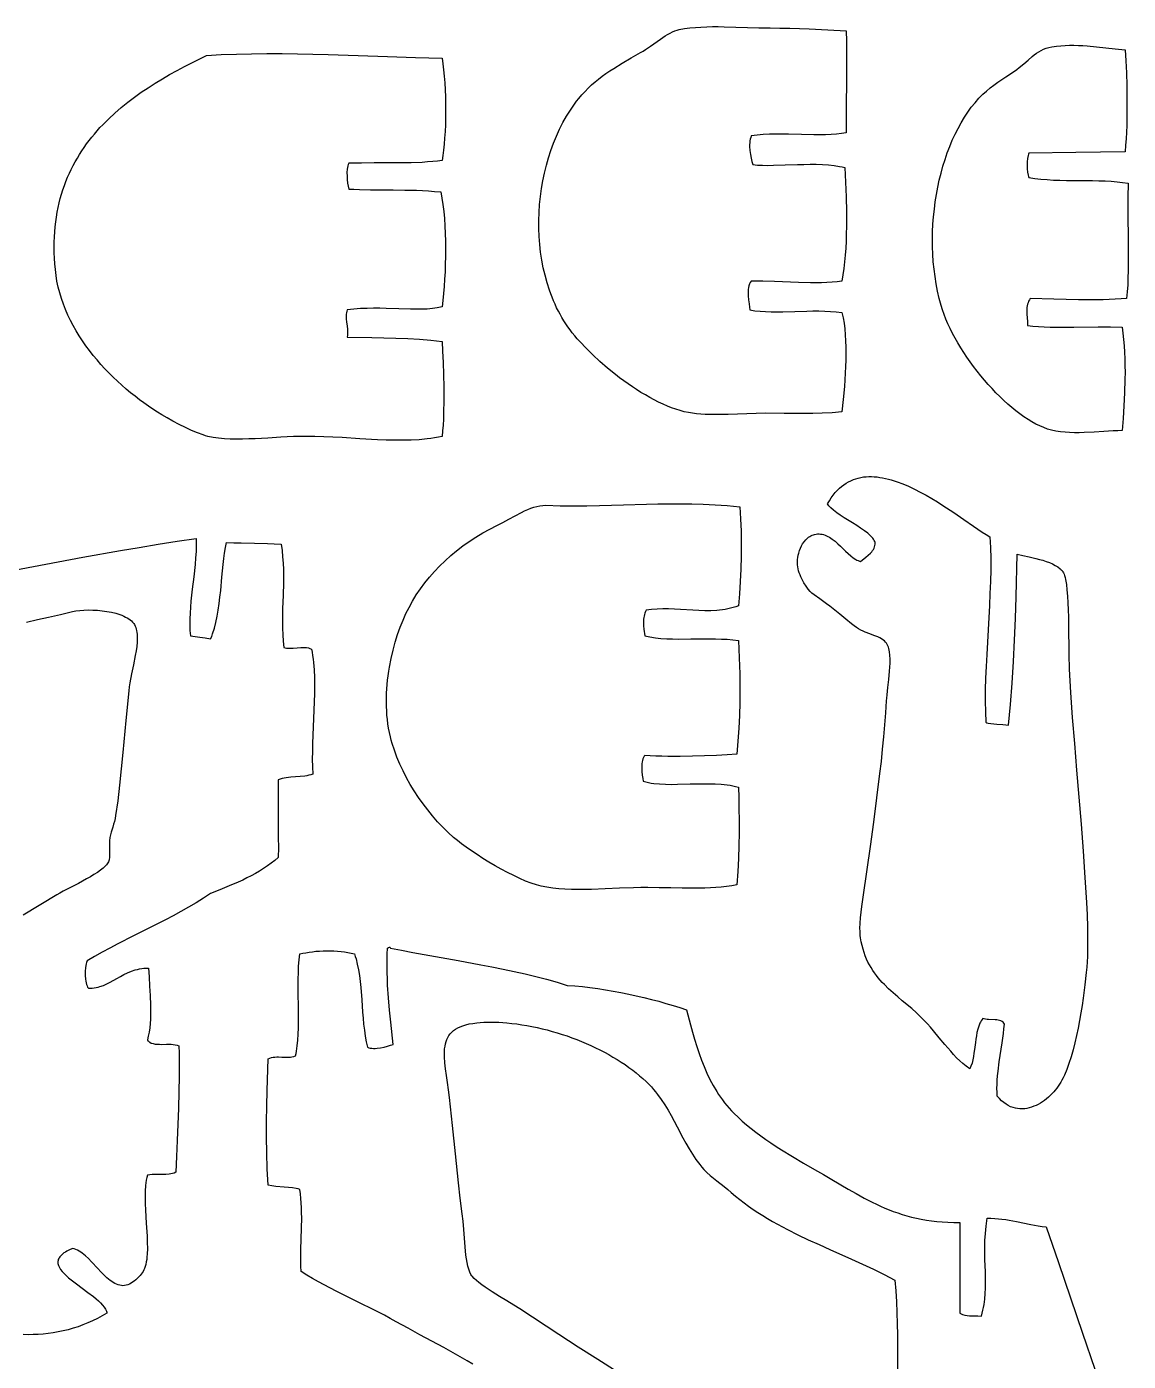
# Model space of a CAD drawing. Extents: x 4.8 to 43.2, y 0 to 48.
# Drawn here: x 14.38 to 23.94, y 12.02 to 23.6 of the extents above; entities that cross this region are included whole.
import ezdxf

# ---------------------------------------------------------------- set-up
doc = ezdxf.new("R2010")
doc.units = 0
doc.layers.add('Default_Layer', color=1, linetype='CONTINUOUS')

msp = doc.modelspace()

# ---------------------------------------------------------------- linework, layer by layer
at = {"layer": 'Default_Layer'}
for points in [[(21.49, 23.567), (21.493, 23.477), (21.494, 23.375), (21.494, 23.263), (21.493, 23.144), (21.491, 22.904), (21.49, 22.788), (21.49, 22.681), (21.449, 22.674), (21.405, 22.669), (21.359, 22.666), (21.31, 22.665), (21.26, 22.664), (21.208, 22.665), (21.101, 22.667), (20.99, 22.67), (20.935, 22.67), (20.879, 22.67), (20.825, 22.669), (20.77, 22.666), (20.717, 22.662), (20.665, 22.656), (20.661, 22.642), (20.657, 22.627), (20.654, 22.611), (20.653, 22.595), (20.652, 22.579), (20.652, 22.562), (20.654, 22.527), (20.659, 22.493), (20.665, 22.461), (20.672, 22.431), (20.679, 22.405), (20.72, 22.401), (20.764, 22.399), (20.81, 22.398), (20.859, 22.399), (20.961, 22.402), (21.068, 22.405), (21.122, 22.407), (21.176, 22.408), (21.23, 22.408), (21.283, 22.406), (21.335, 22.403), (21.385, 22.398), (21.433, 22.39), (21.456, 22.386), (21.478, 22.38), (21.485, 22.254), (21.49, 22.125), (21.492, 21.996), (21.493, 21.932), (21.492, 21.868), (21.491, 21.804), (21.489, 21.742), (21.486, 21.68), (21.482, 21.62), (21.476, 21.561), (21.47, 21.503), (21.462, 21.448), (21.453, 21.394), (21.412, 21.388), (21.369, 21.384), (21.323, 21.381), (21.277, 21.379), (21.228, 21.378), (21.179, 21.379), (21.077, 21.381), (20.868, 21.39), (20.765, 21.394), (20.715, 21.394), (20.665, 21.394), (20.657, 21.382), (20.651, 21.369), (20.646, 21.354), (20.643, 21.338), (20.64, 21.321), (20.64, 21.303), (20.64, 21.285), (20.64, 21.267), (20.643, 21.231), (20.648, 21.197), (20.652, 21.168), (20.654, 21.144), (20.698, 21.137), (20.744, 21.132), (20.791, 21.129), (20.84, 21.127), (20.89, 21.127), (20.94, 21.128), (21.044, 21.131), (21.148, 21.134), (21.2, 21.135), (21.252, 21.135), (21.304, 21.134), (21.355, 21.131), (21.404, 21.127), (21.453, 21.121), (21.463, 21.075), (21.471, 21.028), (21.477, 20.978), (21.481, 20.927), (21.484, 20.874), (21.486, 20.82), (21.487, 20.764), (21.486, 20.708), (21.484, 20.651), (21.482, 20.594), (21.474, 20.48), (21.464, 20.367), (21.453, 20.258), (21.367, 20.251), (21.282, 20.247), (21.199, 20.245), (21.116, 20.244), (20.953, 20.245), (20.791, 20.246), (20.709, 20.245), (20.627, 20.242), (20.465, 20.236), (20.385, 20.235), (20.306, 20.235), (20.267, 20.236), (20.229, 20.239), (20.192, 20.242), (20.155, 20.246), (20.12, 20.252), (20.085, 20.26), (20.049, 20.269), (20.012, 20.281), (19.975, 20.294), (19.938, 20.309), (19.9, 20.325), (19.862, 20.343), (19.824, 20.363), (19.785, 20.383), (19.747, 20.405), (19.709, 20.428), (19.671, 20.452), (19.634, 20.477), (19.597, 20.502), (19.56, 20.528), (19.523, 20.555), (19.488, 20.583), (19.418, 20.639), (19.352, 20.696), (19.29, 20.754), (19.232, 20.811), (19.18, 20.866), (19.156, 20.893), (19.134, 20.92), (19.113, 20.945), (19.094, 20.97), (19.075, 20.996), (19.057, 21.023), (19.04, 21.05), (19.023, 21.078), (19.007, 21.106), (18.992, 21.134), (18.977, 21.163), (18.963, 21.193), (18.95, 21.223), (18.938, 21.253), (18.926, 21.284), (18.914, 21.315), (18.894, 21.379), (18.876, 21.444), (18.861, 21.51), (18.848, 21.576), (18.838, 21.644), (18.83, 21.713), (18.825, 21.781), (18.823, 21.851), (18.823, 21.92), (18.825, 21.99), (18.829, 22.059), (18.836, 22.128), (18.846, 22.197), (18.857, 22.265), (18.871, 22.332), (18.888, 22.399), (18.906, 22.464), (18.927, 22.528), (18.95, 22.591), (18.975, 22.652), (19.002, 22.712), (19.031, 22.77), (19.063, 22.825), (19.096, 22.879), (19.114, 22.905), (19.131, 22.93), (19.15, 22.955), (19.169, 22.979), (19.196, 23.011), (19.223, 23.041), (19.251, 23.07), (19.28, 23.097), (19.31, 23.123), (19.341, 23.148), (19.372, 23.172), (19.405, 23.195), (19.439, 23.218), (19.473, 23.241), (19.546, 23.286), (19.624, 23.331), (19.706, 23.378), (19.727, 23.391), (19.749, 23.404), (19.791, 23.434), (19.877, 23.495), (19.919, 23.523), (19.94, 23.536), (19.961, 23.547), (19.982, 23.558), (20.002, 23.566), (20.022, 23.573), (20.041, 23.578), (20.087, 23.586), (20.133, 23.592), (20.181, 23.597), (20.229, 23.6), (20.279, 23.602), (20.329, 23.603), (20.379, 23.603), (20.43, 23.602), (20.532, 23.599), (20.634, 23.595), (20.733, 23.592), (20.782, 23.592), (20.829, 23.592), (20.915, 23.591), (21, 23.589), (21.085, 23.586), (21.169, 23.583), (21.332, 23.574), (21.49, 23.567)], [(23.911, 23.403), (23.917, 23.306), (23.922, 23.202), (23.925, 23.092), (23.927, 22.978), (23.927, 22.862), (23.925, 22.745), (23.922, 22.687), (23.919, 22.63), (23.915, 22.573), (23.911, 22.517), (23.483, 22.511), (23.075, 22.505), (23.071, 22.496), (23.068, 22.485), (23.064, 22.459), (23.061, 22.43), (23.06, 22.399), (23.061, 22.368), (23.064, 22.339), (23.068, 22.314), (23.071, 22.303), (23.075, 22.294), (23.126, 22.285), (23.179, 22.279), (23.234, 22.275), (23.289, 22.271), (23.345, 22.269), (23.402, 22.268), (23.516, 22.267), (23.629, 22.266), (23.684, 22.265), (23.738, 22.264), (23.79, 22.261), (23.841, 22.257), (23.889, 22.251), (23.936, 22.243), (23.934, 22.119), (23.935, 21.992), (23.938, 21.736), (23.938, 21.609), (23.937, 21.484), (23.935, 21.423), (23.933, 21.362), (23.929, 21.302), (23.924, 21.244), (23.875, 21.239), (23.824, 21.236), (23.773, 21.233), (23.721, 21.231), (23.615, 21.23), (23.507, 21.23), (23.4, 21.233), (23.293, 21.237), (23.088, 21.244), (23.08, 21.232), (23.073, 21.219), (23.068, 21.206), (23.064, 21.193), (23.061, 21.18), (23.059, 21.166), (23.058, 21.152), (23.058, 21.137), (23.059, 21.107), (23.061, 21.076), (23.063, 21.042), (23.063, 21.007), (23.111, 21.002), (23.159, 20.999), (23.209, 20.996), (23.259, 20.994), (23.362, 20.993), (23.467, 20.993), (23.678, 20.996), (23.783, 20.997), (23.886, 20.995), (23.892, 20.943), (23.898, 20.888), (23.902, 20.832), (23.906, 20.776), (23.908, 20.718), (23.909, 20.66), (23.91, 20.601), (23.909, 20.542), (23.906, 20.425), (23.901, 20.311), (23.894, 20.2), (23.886, 20.096), (23.847, 20.095), (23.808, 20.094), (23.726, 20.089), (23.641, 20.083), (23.556, 20.079), (23.513, 20.077), (23.471, 20.077), (23.429, 20.078), (23.389, 20.081), (23.349, 20.085), (23.31, 20.091), (23.272, 20.099), (23.237, 20.109), (23.204, 20.122), (23.171, 20.136), (23.137, 20.153), (23.102, 20.172), (23.068, 20.193), (23.033, 20.216), (22.998, 20.241), (22.963, 20.268), (22.928, 20.296), (22.893, 20.326), (22.858, 20.358), (22.824, 20.391), (22.789, 20.425), (22.756, 20.46), (22.722, 20.497), (22.69, 20.534), (22.658, 20.572), (22.626, 20.612), (22.596, 20.651), (22.566, 20.692), (22.538, 20.732), (22.511, 20.774), (22.484, 20.815), (22.459, 20.857), (22.436, 20.898), (22.413, 20.94), (22.393, 20.981), (22.373, 21.022), (22.356, 21.063), (22.34, 21.103), (22.326, 21.143), (22.314, 21.182), (22.298, 21.244), (22.283, 21.306), (22.271, 21.369), (22.261, 21.433), (22.253, 21.497), (22.246, 21.562), (22.242, 21.627), (22.24, 21.692), (22.239, 21.757), (22.24, 21.823), (22.243, 21.888), (22.248, 21.953), (22.255, 22.018), (22.263, 22.082), (22.273, 22.145), (22.285, 22.208), (22.298, 22.27), (22.313, 22.331), (22.33, 22.391), (22.348, 22.449), (22.367, 22.507), (22.389, 22.562), (22.411, 22.617), (22.435, 22.669), (22.461, 22.72), (22.488, 22.769), (22.516, 22.816), (22.545, 22.861), (22.576, 22.903), (22.608, 22.943), (22.642, 22.981), (22.676, 23.016), (22.707, 23.044), (22.739, 23.071), (22.772, 23.096), (22.806, 23.12), (22.876, 23.167), (22.95, 23.216), (22.972, 23.232), (22.992, 23.248), (23.031, 23.281), (23.068, 23.313), (23.104, 23.344), (23.122, 23.359), (23.141, 23.373), (23.161, 23.385), (23.181, 23.397), (23.202, 23.407), (23.225, 23.416), (23.249, 23.423), (23.275, 23.428), (23.314, 23.433), (23.352, 23.437), (23.39, 23.44), (23.428, 23.441), (23.467, 23.441), (23.505, 23.44), (23.544, 23.439), (23.582, 23.436), (23.661, 23.429), (23.742, 23.42), (23.825, 23.411), (23.911, 23.403)], [(17.983, 23.328), (17.99, 23.279), (17.996, 23.227), (18.001, 23.172), (18.006, 23.115), (18.009, 23.055), (18.011, 22.995), (18.013, 22.934), (18.013, 22.872), (18.013, 22.811), (18.011, 22.751), (18.009, 22.692), (18.005, 22.636), (18.001, 22.582), (17.996, 22.531), (17.99, 22.484), (17.983, 22.442), (17.943, 22.436), (17.901, 22.432), (17.857, 22.428), (17.811, 22.425), (17.713, 22.422), (17.61, 22.421), (17.393, 22.42), (17.282, 22.419), (17.172, 22.417), (17.167, 22.406), (17.164, 22.394), (17.161, 22.381), (17.159, 22.367), (17.157, 22.337), (17.158, 22.306), (17.16, 22.275), (17.163, 22.245), (17.167, 22.217), (17.172, 22.193), (17.218, 22.191), (17.265, 22.188), (17.361, 22.186), (17.459, 22.185), (17.558, 22.185), (17.659, 22.184), (17.762, 22.182), (17.814, 22.18), (17.866, 22.177), (17.918, 22.173), (17.971, 22.168), (17.981, 22.115), (17.99, 22.058), (17.997, 21.999), (18.003, 21.937), (18.007, 21.873), (18.01, 21.808), (18.012, 21.742), (18.012, 21.675), (18.012, 21.608), (18.01, 21.542), (18.008, 21.475), (18.004, 21.41), (18, 21.347), (17.995, 21.285), (17.989, 21.225), (17.983, 21.169), (17.941, 21.161), (17.898, 21.155), (17.853, 21.151), (17.807, 21.15), (17.759, 21.149), (17.709, 21.15), (17.606, 21.153), (17.498, 21.157), (17.443, 21.158), (17.388, 21.158), (17.331, 21.157), (17.275, 21.155), (17.217, 21.15), (17.16, 21.144), (17.155, 21.132), (17.152, 21.119), (17.15, 21.106), (17.149, 21.093), (17.149, 21.079), (17.15, 21.065), (17.154, 21.036), (17.159, 21.005), (17.162, 20.973), (17.163, 20.957), (17.163, 20.941), (17.162, 20.924), (17.16, 20.907), (17.372, 20.904), (17.477, 20.902), (17.582, 20.899), (17.685, 20.895), (17.787, 20.889), (17.886, 20.881), (17.935, 20.876), (17.983, 20.87), (17.987, 20.785), (17.992, 20.688), (17.995, 20.583), (17.998, 20.472), (17.998, 20.36), (17.996, 20.249), (17.994, 20.196), (17.991, 20.144), (17.987, 20.094), (17.983, 20.046), (17.951, 20.039), (17.918, 20.033), (17.886, 20.028), (17.852, 20.024), (17.784, 20.017), (17.715, 20.013), (17.644, 20.012), (17.571, 20.012), (17.497, 20.014), (17.422, 20.017), (17.269, 20.025), (17.114, 20.035), (17.035, 20.039), (16.956, 20.043), (16.877, 20.045), (16.798, 20.046), (16.745, 20.045), (16.692, 20.044), (16.582, 20.038), (16.471, 20.031), (16.36, 20.025), (16.305, 20.023), (16.25, 20.021), (16.197, 20.021), (16.144, 20.022), (16.093, 20.025), (16.043, 20.03), (15.995, 20.037), (15.949, 20.046), (15.929, 20.051), (15.908, 20.058), (15.86, 20.076), (15.809, 20.098), (15.755, 20.123), (15.7, 20.15), (15.646, 20.178), (15.596, 20.206), (15.55, 20.233), (15.512, 20.257), (15.473, 20.282), (15.434, 20.308), (15.395, 20.336), (15.356, 20.364), (15.318, 20.394), (15.279, 20.425), (15.241, 20.457), (15.203, 20.49), (15.165, 20.524), (15.129, 20.559), (15.092, 20.595), (15.057, 20.632), (15.022, 20.671), (14.988, 20.71), (14.955, 20.749), (14.923, 20.79), (14.892, 20.832), (14.862, 20.874), (14.834, 20.918), (14.807, 20.962), (14.782, 21.007), (14.758, 21.053), (14.735, 21.099), (14.715, 21.146), (14.696, 21.194), (14.679, 21.242), (14.664, 21.292), (14.651, 21.341), (14.64, 21.392), (14.632, 21.443), (14.626, 21.494), (14.621, 21.544), (14.618, 21.592), (14.617, 21.64), (14.616, 21.686), (14.617, 21.732), (14.618, 21.778), (14.621, 21.822), (14.625, 21.865), (14.63, 21.908), (14.636, 21.95), (14.643, 21.991), (14.65, 22.032), (14.659, 22.072), (14.669, 22.111), (14.68, 22.149), (14.692, 22.186), (14.705, 22.223), (14.718, 22.259), (14.733, 22.295), (14.748, 22.33), (14.764, 22.364), (14.781, 22.397), (14.798, 22.43), (14.817, 22.462), (14.836, 22.494), (14.856, 22.525), (14.876, 22.555), (14.897, 22.585), (14.919, 22.614), (14.942, 22.643), (14.965, 22.671), (14.989, 22.699), (15.013, 22.726), (15.038, 22.752), (15.089, 22.804), (15.142, 22.853), (15.197, 22.901), (15.254, 22.946), (15.312, 22.99), (15.371, 23.033), (15.432, 23.073), (15.493, 23.113), (15.556, 23.151), (15.618, 23.187), (15.682, 23.222), (15.746, 23.257), (15.81, 23.29), (15.873, 23.322), (15.937, 23.353), (16.066, 23.36), (16.197, 23.365), (16.329, 23.368), (16.461, 23.369), (16.595, 23.369), (16.728, 23.367), (16.861, 23.365), (16.993, 23.361), (17.255, 23.353), (17.509, 23.343), (17.752, 23.334), (17.869, 23.331), (17.983, 23.328)], [(22.701, 17.563), (22.711, 17.559), (22.722, 17.556), (22.746, 17.552), (22.771, 17.549), (22.797, 17.547), (22.85, 17.544), (22.876, 17.542), (22.9, 17.538), (22.908, 17.628), (22.916, 17.719), (22.929, 17.903), (22.941, 18.09), (22.95, 18.277), (22.958, 18.465), (22.964, 18.653), (22.975, 19.023), (23.023, 19.012), (23.078, 19), (23.137, 18.986), (23.167, 18.978), (23.197, 18.97), (23.226, 18.96), (23.254, 18.95), (23.28, 18.938), (23.305, 18.926), (23.327, 18.912), (23.346, 18.897), (23.355, 18.888), (23.363, 18.88), (23.369, 18.871), (23.375, 18.861), (23.381, 18.85), (23.385, 18.837), (23.39, 18.821), (23.394, 18.803), (23.401, 18.761), (23.406, 18.713), (23.411, 18.659), (23.414, 18.601), (23.416, 18.539), (23.418, 18.476), (23.42, 18.346), (23.421, 18.222), (23.423, 18.111), (23.424, 18.064), (23.425, 18.024), (23.431, 17.924), (23.437, 17.821), (23.452, 17.605), (23.47, 17.38), (23.489, 17.149), (23.528, 16.678), (23.546, 16.444), (23.562, 16.215), (23.575, 15.999), (23.58, 15.891), (23.584, 15.785), (23.585, 15.681), (23.585, 15.58), (23.583, 15.531), (23.581, 15.483), (23.578, 15.436), (23.574, 15.391), (23.562, 15.285), (23.547, 15.167), (23.537, 15.104), (23.527, 15.04), (23.516, 14.975), (23.503, 14.909), (23.489, 14.845), (23.475, 14.781), (23.459, 14.719), (23.442, 14.659), (23.423, 14.602), (23.404, 14.548), (23.384, 14.499), (23.373, 14.476), (23.362, 14.455), (23.352, 14.438), (23.342, 14.421), (23.33, 14.404), (23.318, 14.387), (23.305, 14.37), (23.291, 14.354), (23.276, 14.338), (23.261, 14.323), (23.245, 14.308), (23.228, 14.294), (23.211, 14.281), (23.193, 14.269), (23.175, 14.257), (23.157, 14.246), (23.138, 14.237), (23.119, 14.229), (23.099, 14.221), (23.079, 14.216), (23.059, 14.211), (23.039, 14.208), (23.019, 14.207), (22.998, 14.207), (22.978, 14.209), (22.958, 14.213), (22.938, 14.218), (22.917, 14.226), (22.897, 14.236), (22.878, 14.248), (22.858, 14.262), (22.839, 14.278), (22.82, 14.297), (22.801, 14.318), (22.799, 14.351), (22.798, 14.385), (22.799, 14.42), (22.801, 14.457), (22.804, 14.495), (22.809, 14.534), (22.819, 14.614), (22.843, 14.779), (22.855, 14.862), (22.859, 14.902), (22.863, 14.942), (22.858, 14.952), (22.851, 14.96), (22.843, 14.966), (22.833, 14.971), (22.821, 14.975), (22.809, 14.977), (22.796, 14.979), (22.782, 14.98), (22.726, 14.983), (22.712, 14.984), (22.699, 14.986), (22.687, 14.988), (22.676, 14.992), (22.669, 14.983), (22.662, 14.972), (22.655, 14.961), (22.65, 14.95), (22.64, 14.925), (22.632, 14.899), (22.625, 14.871), (22.62, 14.842), (22.615, 14.812), (22.611, 14.782), (22.604, 14.721), (22.599, 14.69), (22.595, 14.661), (22.589, 14.632), (22.582, 14.605), (22.573, 14.579), (22.563, 14.555), (22.532, 14.577), (22.503, 14.6), (22.475, 14.625), (22.448, 14.651), (22.422, 14.679), (22.397, 14.707), (22.347, 14.765), (22.298, 14.825), (22.248, 14.885), (22.222, 14.916), (22.195, 14.946), (22.168, 14.975), (22.139, 15.004), (22.099, 15.041), (22.059, 15.077), (21.977, 15.145), (21.937, 15.179), (21.897, 15.214), (21.858, 15.249), (21.821, 15.286), (21.803, 15.305), (21.785, 15.324), (21.768, 15.344), (21.752, 15.365), (21.736, 15.387), (21.721, 15.409), (21.706, 15.433), (21.692, 15.457), (21.679, 15.482), (21.667, 15.508), (21.656, 15.536), (21.646, 15.564), (21.637, 15.594), (21.628, 15.625), (21.621, 15.657), (21.615, 15.691), (21.612, 15.711), (21.611, 15.731), (21.61, 15.751), (21.609, 15.773), (21.611, 15.818), (21.614, 15.865), (21.619, 15.914), (21.625, 15.964), (21.64, 16.065), (21.7, 16.484), (21.73, 16.695), (21.757, 16.907), (21.783, 17.118), (21.795, 17.224), (21.806, 17.33), (21.816, 17.436), (21.825, 17.541), (21.833, 17.646), (21.84, 17.75), (21.842, 17.774), (21.845, 17.802), (21.852, 17.864), (21.861, 17.934), (21.867, 18.006), (21.87, 18.042), (21.871, 18.078), (21.871, 18.112), (21.869, 18.145), (21.865, 18.175), (21.859, 18.203), (21.856, 18.216), (21.851, 18.228), (21.846, 18.239), (21.84, 18.249), (21.832, 18.26), (21.821, 18.27), (21.809, 18.28), (21.796, 18.288), (21.781, 18.296), (21.765, 18.304), (21.731, 18.318), (21.694, 18.332), (21.655, 18.347), (21.636, 18.355), (21.616, 18.364), (21.597, 18.375), (21.578, 18.386), (21.558, 18.4), (21.536, 18.417), (21.487, 18.458), (21.434, 18.503), (21.378, 18.549), (21.349, 18.572), (21.319, 18.593), (21.261, 18.634), (21.211, 18.669), (21.192, 18.685), (21.178, 18.698), (21.161, 18.719), (21.142, 18.745), (21.123, 18.775), (21.105, 18.808), (21.097, 18.825), (21.089, 18.843), (21.083, 18.86), (21.077, 18.878), (21.072, 18.896), (21.069, 18.914), (21.067, 18.931), (21.066, 18.948), (21.067, 18.962), (21.068, 18.978), (21.071, 18.995), (21.074, 19.014), (21.079, 19.033), (21.085, 19.054), (21.093, 19.074), (21.102, 19.094), (21.112, 19.113), (21.125, 19.131), (21.139, 19.148), (21.155, 19.163), (21.164, 19.17), (21.174, 19.176), (21.183, 19.182), (21.194, 19.187), (21.205, 19.191), (21.216, 19.194), (21.229, 19.197), (21.241, 19.199), (21.255, 19.199), (21.268, 19.198), (21.281, 19.196), (21.294, 19.193), (21.307, 19.188), (21.32, 19.183), (21.332, 19.177), (21.345, 19.17), (21.369, 19.153), (21.393, 19.135), (21.417, 19.114), (21.44, 19.093), (21.485, 19.049), (21.508, 19.028), (21.529, 19.009), (21.551, 18.992), (21.573, 18.978), (21.583, 18.972), (21.594, 18.967), (21.604, 18.963), (21.615, 18.96), (21.66, 18.996), (21.682, 19.014), (21.702, 19.033), (21.711, 19.043), (21.719, 19.054), (21.726, 19.064), (21.732, 19.075), (21.736, 19.086), (21.739, 19.098), (21.741, 19.111), (21.74, 19.123), (21.738, 19.133), (21.734, 19.142), (21.728, 19.152), (21.721, 19.162), (21.712, 19.172), (21.701, 19.183), (21.677, 19.204), (21.648, 19.226), (21.615, 19.249), (21.581, 19.271), (21.545, 19.294), (21.473, 19.339), (21.439, 19.361), (21.408, 19.383), (21.38, 19.404), (21.357, 19.424), (21.347, 19.433), (21.339, 19.443), (21.333, 19.452), (21.328, 19.46), (21.344, 19.487), (21.36, 19.512), (21.377, 19.535), (21.394, 19.557), (21.412, 19.577), (21.431, 19.595), (21.45, 19.611), (21.469, 19.626), (21.489, 19.639), (21.51, 19.651), (21.53, 19.661), (21.552, 19.67), (21.573, 19.678), (21.595, 19.684), (21.618, 19.689), (21.64, 19.693), (21.663, 19.695), (21.686, 19.696), (21.71, 19.696), (21.734, 19.695), (21.758, 19.693), (21.782, 19.69), (21.806, 19.686), (21.831, 19.681), (21.856, 19.675), (21.88, 19.668), (21.931, 19.652), (21.981, 19.633), (22.031, 19.612), (22.082, 19.588), (22.132, 19.562), (22.183, 19.535), (22.232, 19.506), (22.281, 19.476), (22.33, 19.446), (22.423, 19.384), (22.512, 19.323), (22.595, 19.266), (22.671, 19.215), (22.705, 19.193), (22.738, 19.173), (22.74, 19.128), (22.742, 19.081), (22.744, 18.986), (22.744, 18.887), (22.742, 18.785), (22.738, 18.682), (22.733, 18.577), (22.722, 18.365), (22.71, 18.153), (22.704, 18.049), (22.7, 17.946), (22.697, 17.846), (22.696, 17.748), (22.698, 17.654), (22.701, 17.563)], [(20.567, 19.435), (20.573, 19.331), (20.577, 19.224), (20.578, 19.115), (20.578, 19.005), (20.575, 18.894), (20.57, 18.785), (20.563, 18.678), (20.554, 18.574), (20.532, 18.566), (20.51, 18.559), (20.487, 18.553), (20.463, 18.547), (20.439, 18.543), (20.415, 18.539), (20.391, 18.537), (20.366, 18.535), (20.315, 18.532), (20.263, 18.532), (20.211, 18.534), (20.158, 18.536), (20.053, 18.543), (20, 18.545), (19.949, 18.547), (19.898, 18.548), (19.849, 18.546), (19.801, 18.543), (19.777, 18.54), (19.754, 18.536), (19.748, 18.524), (19.743, 18.512), (19.739, 18.499), (19.736, 18.486), (19.733, 18.472), (19.732, 18.458), (19.731, 18.43), (19.732, 18.401), (19.735, 18.371), (19.743, 18.313), (19.787, 18.304), (19.834, 18.297), (19.882, 18.292), (19.932, 18.289), (19.983, 18.287), (20.036, 18.286), (20.142, 18.287), (20.249, 18.288), (20.355, 18.288), (20.407, 18.286), (20.457, 18.284), (20.506, 18.28), (20.554, 18.274), (20.561, 18.122), (20.566, 17.983), (20.567, 17.855), (20.566, 17.735), (20.563, 17.621), (20.557, 17.511), (20.55, 17.4), (20.542, 17.288), (20.457, 17.282), (20.363, 17.276), (20.261, 17.272), (20.155, 17.268), (20.048, 17.266), (19.942, 17.267), (19.89, 17.268), (19.839, 17.27), (19.79, 17.273), (19.743, 17.276), (19.736, 17.268), (19.73, 17.258), (19.725, 17.246), (19.721, 17.233), (19.718, 17.219), (19.716, 17.203), (19.715, 17.187), (19.715, 17.171), (19.716, 17.137), (19.72, 17.104), (19.724, 17.075), (19.729, 17.051), (19.752, 17.045), (19.774, 17.041), (19.798, 17.036), (19.821, 17.033), (19.871, 17.028), (19.922, 17.025), (19.974, 17.024), (20.027, 17.025), (20.136, 17.028), (20.246, 17.03), (20.3, 17.03), (20.354, 17.029), (20.406, 17.026), (20.457, 17.02), (20.482, 17.017), (20.506, 17.012), (20.53, 17.007), (20.554, 17.001), (20.557, 16.911), (20.559, 16.815), (20.56, 16.712), (20.56, 16.605), (20.559, 16.495), (20.555, 16.382), (20.55, 16.267), (20.542, 16.152), (20.498, 16.144), (20.452, 16.137), (20.406, 16.132), (20.359, 16.128), (20.312, 16.125), (20.264, 16.124), (20.166, 16.122), (20.067, 16.123), (19.967, 16.125), (19.867, 16.127), (19.768, 16.129), (19.707, 16.128), (19.645, 16.126), (19.522, 16.122), (19.399, 16.117), (19.279, 16.113), (19.22, 16.112), (19.162, 16.111), (19.105, 16.112), (19.049, 16.114), (18.995, 16.118), (18.943, 16.123), (18.892, 16.131), (18.843, 16.14), (18.823, 16.145), (18.802, 16.151), (18.756, 16.166), (18.708, 16.185), (18.657, 16.207), (18.604, 16.232), (18.551, 16.259), (18.496, 16.288), (18.442, 16.318), (18.389, 16.35), (18.336, 16.382), (18.286, 16.414), (18.238, 16.447), (18.193, 16.478), (18.152, 16.508), (18.115, 16.537), (18.083, 16.564), (18.035, 16.607), (17.989, 16.653), (17.944, 16.7), (17.9, 16.75), (17.858, 16.802), (17.817, 16.856), (17.778, 16.911), (17.741, 16.967), (17.706, 17.024), (17.674, 17.082), (17.644, 17.141), (17.616, 17.201), (17.591, 17.26), (17.569, 17.32), (17.55, 17.379), (17.541, 17.409), (17.534, 17.438), (17.526, 17.475), (17.519, 17.512), (17.513, 17.549), (17.508, 17.587), (17.504, 17.624), (17.502, 17.663), (17.5, 17.701), (17.499, 17.739), (17.5, 17.777), (17.501, 17.816), (17.503, 17.854), (17.506, 17.892), (17.51, 17.93), (17.515, 17.968), (17.52, 18.006), (17.526, 18.043), (17.54, 18.117), (17.557, 18.189), (17.576, 18.258), (17.597, 18.326), (17.62, 18.39), (17.644, 18.451), (17.669, 18.508), (17.696, 18.561), (17.726, 18.616), (17.759, 18.669), (17.795, 18.722), (17.833, 18.773), (17.873, 18.824), (17.916, 18.872), (17.961, 18.92), (18.008, 18.966), (18.058, 19.01), (18.109, 19.053), (18.163, 19.094), (18.218, 19.134), (18.276, 19.171), (18.335, 19.207), (18.396, 19.24), (18.458, 19.272), (18.51, 19.298), (18.563, 19.328), (18.617, 19.357), (18.671, 19.386), (18.699, 19.399), (18.726, 19.411), (18.753, 19.421), (18.779, 19.431), (18.806, 19.438), (18.832, 19.443), (18.857, 19.446), (18.882, 19.447), (19.007, 19.444), (19.126, 19.443), (19.239, 19.444), (19.349, 19.446), (19.558, 19.451), (19.757, 19.457), (19.855, 19.459), (19.953, 19.46), (20.05, 19.461), (20.149, 19.46), (20.25, 19.457), (20.352, 19.452), (20.458, 19.445), (20.567, 19.435)]]:
    msp.add_lwpolyline(points, close=True, dxfattribs=at)
for points in [[(14.223, 18.876), (14.543, 18.937), (14.866, 18.997), (15.191, 19.054), (15.354, 19.082), (15.518, 19.109), (15.683, 19.135), (15.849, 19.16), (15.849, 19.16), (15.848, 19.103), (15.847, 19.046), (15.843, 18.99), (15.839, 18.934), (15.827, 18.825), (15.814, 18.718), (15.803, 18.614), (15.798, 18.562), (15.795, 18.511), (15.793, 18.461), (15.792, 18.411), (15.794, 18.361), (15.799, 18.313), (15.879, 18.303), (15.925, 18.296), (15.974, 18.288), (15.983, 18.309), (15.991, 18.332), (16.006, 18.38), (16.019, 18.431), (16.03, 18.484), (16.039, 18.538), (16.048, 18.594), (16.055, 18.651), (16.061, 18.708), (16.072, 18.822), (16.083, 18.932), (16.089, 18.984), (16.095, 19.033), (16.102, 19.08), (16.111, 19.123), (16.176, 19.121), (16.238, 19.12), (16.354, 19.118), (16.468, 19.115), (16.526, 19.113), (16.586, 19.11), (16.594, 19.056), (16.599, 19.001), (16.603, 18.945), (16.605, 18.89), (16.605, 18.833), (16.605, 18.777), (16.602, 18.664), (16.599, 18.55), (16.598, 18.493), (16.598, 18.436), (16.599, 18.38), (16.601, 18.324), (16.604, 18.268), (16.609, 18.212), (16.62, 18.209), (16.632, 18.207), (16.645, 18.206), (16.659, 18.207), (16.69, 18.208), (16.724, 18.211), (16.758, 18.213), (16.775, 18.214), (16.791, 18.213), (16.807, 18.212), (16.822, 18.209), (16.835, 18.205), (16.848, 18.199), (16.854, 18.171), (16.859, 18.142), (16.863, 18.112), (16.866, 18.081), (16.871, 18.018), (16.874, 17.951), (16.875, 17.883), (16.875, 17.813), (16.873, 17.741), (16.87, 17.669), (16.864, 17.523), (16.859, 17.38), (16.857, 17.31), (16.856, 17.242), (16.857, 17.176), (16.86, 17.113), (16.844, 17.107), (16.827, 17.103), (16.808, 17.099), (16.79, 17.096), (16.75, 17.092), (16.71, 17.089), (16.669, 17.086), (16.63, 17.082), (16.612, 17.079), (16.594, 17.075), (16.577, 17.07), (16.561, 17.065), (16.56, 16.99), (16.559, 16.91), (16.56, 16.741), (16.561, 16.564), (16.562, 16.477), (16.561, 16.39), (16.531, 16.364), (16.499, 16.34), (16.466, 16.316), (16.433, 16.293), (16.398, 16.272), (16.363, 16.251), (16.326, 16.231), (16.289, 16.212), (16.252, 16.193), (16.213, 16.175), (16.135, 16.142), (16.055, 16.109), (15.974, 16.078), (15.912, 16.037), (15.848, 15.997), (15.783, 15.958), (15.716, 15.92), (15.649, 15.884), (15.581, 15.848), (15.444, 15.778), (15.305, 15.709), (15.168, 15.639), (15.1, 15.603), (15.033, 15.567), (14.966, 15.529), (14.901, 15.491), (14.897, 15.479), (14.894, 15.466), (14.889, 15.435), (14.886, 15.401), (14.885, 15.366), (14.888, 15.332), (14.89, 15.316), (14.893, 15.301), (14.897, 15.287), (14.901, 15.274), (14.906, 15.263), (14.913, 15.254), (14.93, 15.254), (14.947, 15.255), (14.964, 15.257), (14.981, 15.26), (14.997, 15.263), (15.012, 15.268), (15.043, 15.279), (15.073, 15.292), (15.102, 15.307), (15.161, 15.34), (15.191, 15.357), (15.221, 15.373), (15.253, 15.388), (15.286, 15.402), (15.32, 15.413), (15.338, 15.418), (15.357, 15.422), (15.376, 15.425), (15.395, 15.428), (15.416, 15.429), (15.436, 15.429), (15.439, 15.353), (15.444, 15.273), (15.448, 15.191), (15.451, 15.108), (15.452, 15.067), (15.452, 15.027), (15.451, 14.987), (15.448, 14.948), (15.445, 14.91), (15.44, 14.874), (15.433, 14.839), (15.425, 14.805), (15.429, 14.799), (15.434, 14.794), (15.439, 14.789), (15.445, 14.785), (15.459, 14.778), (15.474, 14.774), (15.492, 14.77), (15.51, 14.768), (15.529, 14.768), (15.549, 14.767), (15.59, 14.768), (15.631, 14.768), (15.65, 14.767), (15.667, 14.764), (15.684, 14.761), (15.698, 14.755), (15.7, 14.692), (15.701, 14.627), (15.7, 14.492), (15.698, 14.354), (15.694, 14.214), (15.683, 13.931), (15.678, 13.792), (15.673, 13.656), (15.657, 13.65), (15.642, 13.646), (15.628, 13.643), (15.614, 13.64), (15.586, 13.638), (15.559, 13.638), (15.5, 13.638), (15.465, 13.636), (15.425, 13.632), (15.42, 13.611), (15.415, 13.589), (15.412, 13.566), (15.409, 13.542), (15.406, 13.492), (15.405, 13.439), (15.406, 13.384), (15.408, 13.328), (15.415, 13.214), (15.422, 13.101), (15.424, 13.047), (15.425, 12.995), (15.423, 12.945), (15.421, 12.922), (15.419, 12.899), (15.415, 12.878), (15.411, 12.857), (15.406, 12.838), (15.4, 12.82), (15.395, 12.808), (15.388, 12.796), (15.38, 12.784), (15.371, 12.771), (15.361, 12.759), (15.349, 12.746), (15.337, 12.734), (15.324, 12.723), (15.311, 12.712), (15.297, 12.702), (15.283, 12.693), (15.269, 12.686), (15.255, 12.68), (15.24, 12.675), (15.227, 12.672), (15.213, 12.671), (15.199, 12.672), (15.185, 12.675), (15.171, 12.678), (15.157, 12.684), (15.143, 12.69), (15.129, 12.698), (15.115, 12.707), (15.102, 12.717), (15.074, 12.74), (15.048, 12.765), (15.021, 12.793), (14.994, 12.822), (14.941, 12.879), (14.914, 12.907), (14.887, 12.932), (14.86, 12.954), (14.846, 12.964), (14.832, 12.972), (14.818, 12.98), (14.804, 12.986), (14.79, 12.991), (14.776, 12.995), (14.742, 12.979), (14.727, 12.972), (14.713, 12.964), (14.701, 12.956), (14.69, 12.948), (14.681, 12.94), (14.673, 12.931), (14.666, 12.923), (14.66, 12.915), (14.656, 12.907), (14.652, 12.898), (14.65, 12.89), (14.649, 12.882), (14.649, 12.873), (14.649, 12.865), (14.651, 12.856), (14.654, 12.847), (14.661, 12.83), (14.672, 12.812), (14.686, 12.795), (14.702, 12.777), (14.721, 12.759), (14.741, 12.741), (14.763, 12.723), (14.81, 12.687), (14.86, 12.65), (14.909, 12.614), (14.957, 12.577), (14.979, 12.559), (15, 12.541), (15.019, 12.523), (15.035, 12.504), (15.049, 12.486), (15.061, 12.468), (15.069, 12.45), (15.072, 12.441), (15.074, 12.433), (15.033, 12.409), (14.992, 12.387), (14.95, 12.366), (14.908, 12.348), (14.866, 12.331), (14.823, 12.315), (14.78, 12.302), (14.737, 12.289), (14.694, 12.279), (14.651, 12.27), (14.608, 12.262), (14.565, 12.256), (14.521, 12.252), (14.478, 12.248), (14.434, 12.247), (14.39, 12.246), (14.347, 12.247)], [(14.377, 18.433), (14.471, 18.455), (14.568, 18.477), (14.67, 18.499), (14.776, 18.524), (14.805, 18.53), (14.838, 18.535), (14.874, 18.537), (14.912, 18.539), (14.951, 18.538), (14.991, 18.536), (15.032, 18.532), (15.073, 18.526), (15.113, 18.519), (15.151, 18.51), (15.187, 18.498), (15.204, 18.492), (15.22, 18.485), (15.235, 18.477), (15.25, 18.469), (15.263, 18.461), (15.276, 18.452), (15.287, 18.443), (15.297, 18.433), (15.306, 18.422), (15.313, 18.411), (15.319, 18.399), (15.324, 18.386), (15.328, 18.373), (15.331, 18.359), (15.334, 18.344), (15.336, 18.328), (15.337, 18.295), (15.335, 18.259), (15.332, 18.222), (15.327, 18.183), (15.32, 18.144), (15.304, 18.063), (15.288, 17.983), (15.273, 17.906), (15.267, 17.871), (15.263, 17.837), (15.238, 17.58), (15.212, 17.3), (15.198, 17.158), (15.183, 17.018), (15.167, 16.882), (15.149, 16.753), (15.145, 16.727), (15.139, 16.702), (15.132, 16.678), (15.124, 16.654), (15.11, 16.609), (15.104, 16.586), (15.099, 16.564), (15.097, 16.535), (15.096, 16.505), (15.097, 16.446), (15.097, 16.418), (15.096, 16.392), (15.093, 16.37), (15.091, 16.36), (15.088, 16.352), (15.083, 16.343), (15.077, 16.334), (15.07, 16.325), (15.062, 16.316), (15.042, 16.297), (15.018, 16.279), (14.991, 16.26), (14.961, 16.241), (14.93, 16.221), (14.896, 16.203), (14.827, 16.165), (14.758, 16.129), (14.694, 16.096), (14.665, 16.08), (14.639, 16.065), (14.346, 15.889)], [(18.249, 11.99), (18.2, 12.02), (18.099, 12.078), (17.997, 12.134), (17.79, 12.245), (17.687, 12.302), (17.584, 12.359), (17.533, 12.388), (17.482, 12.415), (17.378, 12.468), (17.273, 12.52), (17.168, 12.572), (17.063, 12.624), (16.96, 12.678), (16.909, 12.706), (16.858, 12.734), (16.808, 12.764), (16.76, 12.795), (16.758, 12.841), (16.757, 12.888), (16.758, 12.983), (16.762, 13.17), (16.764, 13.261), (16.763, 13.305), (16.762, 13.348), (16.761, 13.39), (16.758, 13.43), (16.754, 13.469), (16.748, 13.507), (16.733, 13.512), (16.717, 13.515), (16.684, 13.521), (16.649, 13.525), (16.613, 13.528), (16.541, 13.534), (16.506, 13.538), (16.473, 13.544), (16.465, 13.687), (16.461, 13.826), (16.459, 13.962), (16.459, 14.097), (16.461, 14.231), (16.464, 14.366), (16.473, 14.642), (16.487, 14.648), (16.502, 14.652), (16.517, 14.655), (16.532, 14.657), (16.547, 14.658), (16.562, 14.658), (16.591, 14.657), (16.621, 14.655), (16.651, 14.655), (16.666, 14.656), (16.68, 14.658), (16.695, 14.662), (16.71, 14.667), (16.715, 14.687), (16.719, 14.708), (16.726, 14.754), (16.731, 14.803), (16.734, 14.856), (16.736, 14.911), (16.737, 14.969), (16.736, 15.089), (16.734, 15.211), (16.733, 15.272), (16.733, 15.332), (16.735, 15.39), (16.737, 15.447), (16.742, 15.501), (16.748, 15.553), (16.774, 15.558), (16.801, 15.563), (16.829, 15.568), (16.858, 15.571), (16.888, 15.575), (16.919, 15.577), (16.95, 15.579), (16.981, 15.58), (17.013, 15.58), (17.044, 15.579), (17.075, 15.577), (17.106, 15.574), (17.136, 15.57), (17.165, 15.566), (17.194, 15.56), (17.222, 15.553), (17.229, 15.531), (17.236, 15.509), (17.247, 15.463), (17.257, 15.415), (17.265, 15.365), (17.271, 15.314), (17.277, 15.262), (17.285, 15.155), (17.293, 15.047), (17.297, 14.994), (17.302, 14.941), (17.308, 14.889), (17.315, 14.838), (17.323, 14.789), (17.334, 14.742), (17.346, 14.738), (17.359, 14.735), (17.373, 14.733), (17.388, 14.732), (17.403, 14.732), (17.418, 14.733), (17.449, 14.737), (17.48, 14.743), (17.509, 14.75), (17.536, 14.759), (17.559, 14.767), (17.538, 14.96), (17.527, 15.064), (17.518, 15.172), (17.51, 15.282), (17.508, 15.337), (17.506, 15.391), (17.505, 15.445), (17.505, 15.499), (17.506, 15.551), (17.509, 15.603), (17.517, 15.608), (17.525, 15.612), (17.528, 15.612), (17.53, 15.611), (17.532, 15.608), (17.534, 15.603), (17.631, 15.584), (17.728, 15.565), (17.925, 15.529), (18.122, 15.494), (18.318, 15.458), (18.415, 15.439), (18.512, 15.42), (18.608, 15.399), (18.703, 15.378), (18.796, 15.355), (18.889, 15.332), (18.98, 15.306), (19.069, 15.279), (19.134, 15.274), (19.2, 15.268), (19.266, 15.26), (19.333, 15.251), (19.401, 15.241), (19.468, 15.229), (19.535, 15.217), (19.602, 15.203), (19.668, 15.189), (19.734, 15.174), (19.799, 15.157), (19.863, 15.141), (19.925, 15.123), (19.987, 15.105), (20.047, 15.086), (20.105, 15.067), (20.105, 15.067), (20.139, 14.937), (20.156, 14.873), (20.174, 14.811), (20.193, 14.749), (20.213, 14.689), (20.234, 14.631), (20.257, 14.574), (20.281, 14.518), (20.307, 14.463), (20.335, 14.41), (20.366, 14.359), (20.382, 14.333), (20.399, 14.309), (20.417, 14.284), (20.435, 14.26), (20.455, 14.236), (20.475, 14.213), (20.495, 14.19), (20.517, 14.168), (20.552, 14.134), (20.588, 14.101), (20.626, 14.068), (20.666, 14.036), (20.707, 14.004), (20.749, 13.973), (20.793, 13.942), (20.837, 13.911), (20.883, 13.881), (20.929, 13.851), (21.024, 13.793), (21.12, 13.736), (21.216, 13.681), (21.292, 13.638), (21.365, 13.595), (21.506, 13.511), (21.576, 13.471), (21.646, 13.432), (21.716, 13.396), (21.752, 13.379), (21.788, 13.362), (21.825, 13.346), (21.862, 13.331), (21.899, 13.316), (21.938, 13.303), (21.977, 13.29), (22.016, 13.278), (22.057, 13.267), (22.099, 13.257), (22.142, 13.249), (22.186, 13.241), (22.231, 13.234), (22.277, 13.229), (22.324, 13.225), (22.373, 13.222), (22.424, 13.22), (22.476, 13.22), (22.476, 12.433), (22.499, 12.423), (22.52, 12.416), (22.54, 12.413), (22.56, 12.411), (22.605, 12.41), (22.632, 12.409), (22.663, 12.408), (22.67, 12.433), (22.676, 12.458), (22.682, 12.483), (22.686, 12.507), (22.693, 12.556), (22.697, 12.603), (22.7, 12.651), (22.7, 12.698), (22.699, 12.746), (22.698, 12.795), (22.694, 12.897), (22.693, 12.95), (22.693, 13.006), (22.694, 13.064), (22.698, 13.125), (22.704, 13.189), (22.713, 13.257), (22.746, 13.257), (22.779, 13.256), (22.811, 13.253), (22.842, 13.25), (22.874, 13.246), (22.905, 13.241), (22.967, 13.229), (23.092, 13.204), (23.157, 13.192), (23.191, 13.186), (23.225, 13.182), (23.332, 12.874), (23.437, 12.567), (23.541, 12.259), (23.649, 11.947)], [(19.502, 11.923), (19.333, 12.03), (19.164, 12.139), (18.995, 12.249), (18.657, 12.471), (18.606, 12.503), (18.546, 12.539), (18.482, 12.578), (18.418, 12.618), (18.356, 12.658), (18.328, 12.678), (18.303, 12.698), (18.28, 12.717), (18.26, 12.735), (18.244, 12.753), (18.238, 12.761), (18.233, 12.77), (18.223, 12.79), (18.215, 12.815), (18.207, 12.842), (18.201, 12.872), (18.195, 12.904), (18.19, 12.938), (18.182, 13.01), (18.176, 13.085), (18.171, 13.159), (18.165, 13.231), (18.158, 13.295), (18.141, 13.432), (18.125, 13.564), (18.098, 13.817), (18.073, 14.062), (18.046, 14.305), (18.038, 14.371), (18.029, 14.435), (18.02, 14.496), (18.012, 14.554), (18.007, 14.608), (18.003, 14.659), (18.003, 14.683), (18.004, 14.707), (18.005, 14.729), (18.008, 14.75), (18.012, 14.771), (18.017, 14.791), (18.024, 14.809), (18.032, 14.827), (18.042, 14.843), (18.053, 14.859), (18.067, 14.873), (18.082, 14.887), (18.099, 14.899), (18.118, 14.91), (18.14, 14.92), (18.163, 14.929), (18.19, 14.937), (18.218, 14.944), (18.249, 14.949), (18.283, 14.954), (18.313, 14.957), (18.344, 14.959), (18.376, 14.96), (18.408, 14.961), (18.442, 14.96), (18.476, 14.959), (18.51, 14.957), (18.545, 14.954), (18.588, 14.949), (18.632, 14.944), (18.676, 14.938), (18.719, 14.93), (18.763, 14.922), (18.807, 14.913), (18.851, 14.903), (18.894, 14.892), (18.938, 14.88), (18.981, 14.868), (19.024, 14.854), (19.067, 14.84), (19.109, 14.825), (19.151, 14.809), (19.193, 14.792), (19.234, 14.775), (19.274, 14.757), (19.314, 14.738), (19.353, 14.719), (19.391, 14.699), (19.429, 14.679), (19.466, 14.657), (19.502, 14.636), (19.537, 14.613), (19.571, 14.591), (19.604, 14.567), (19.637, 14.544), (19.668, 14.519), (19.697, 14.495), (19.726, 14.47), (19.753, 14.444), (19.78, 14.418), (19.799, 14.398), (19.818, 14.376), (19.836, 14.355), (19.853, 14.333), (19.885, 14.288), (19.916, 14.243), (19.944, 14.196), (19.971, 14.148), (19.997, 14.1), (20.022, 14.052), (20.073, 13.955), (20.099, 13.908), (20.126, 13.86), (20.155, 13.814), (20.186, 13.768), (20.219, 13.724), (20.237, 13.702), (20.255, 13.681), (20.281, 13.654), (20.308, 13.629), (20.337, 13.605), (20.368, 13.581), (20.431, 13.533), (20.462, 13.508), (20.492, 13.482), (20.529, 13.45), (20.566, 13.419), (20.604, 13.39), (20.643, 13.361), (20.683, 13.333), (20.724, 13.306), (20.765, 13.28), (20.807, 13.254), (20.849, 13.229), (20.893, 13.205), (20.98, 13.159), (21.07, 13.114), (21.161, 13.071), (21.254, 13.029), (21.347, 12.987), (21.536, 12.903), (21.631, 12.859), (21.726, 12.815), (21.82, 12.768), (21.913, 12.72), (21.913, 12.72), (21.921, 12.627), (21.926, 12.533), (21.93, 12.438), (21.933, 12.342), (21.935, 12.244), (21.936, 12.144), (21.936, 11.939)]]:
    msp.add_lwpolyline(points, dxfattribs=at)

doc.saveas('drawing.dxf')
